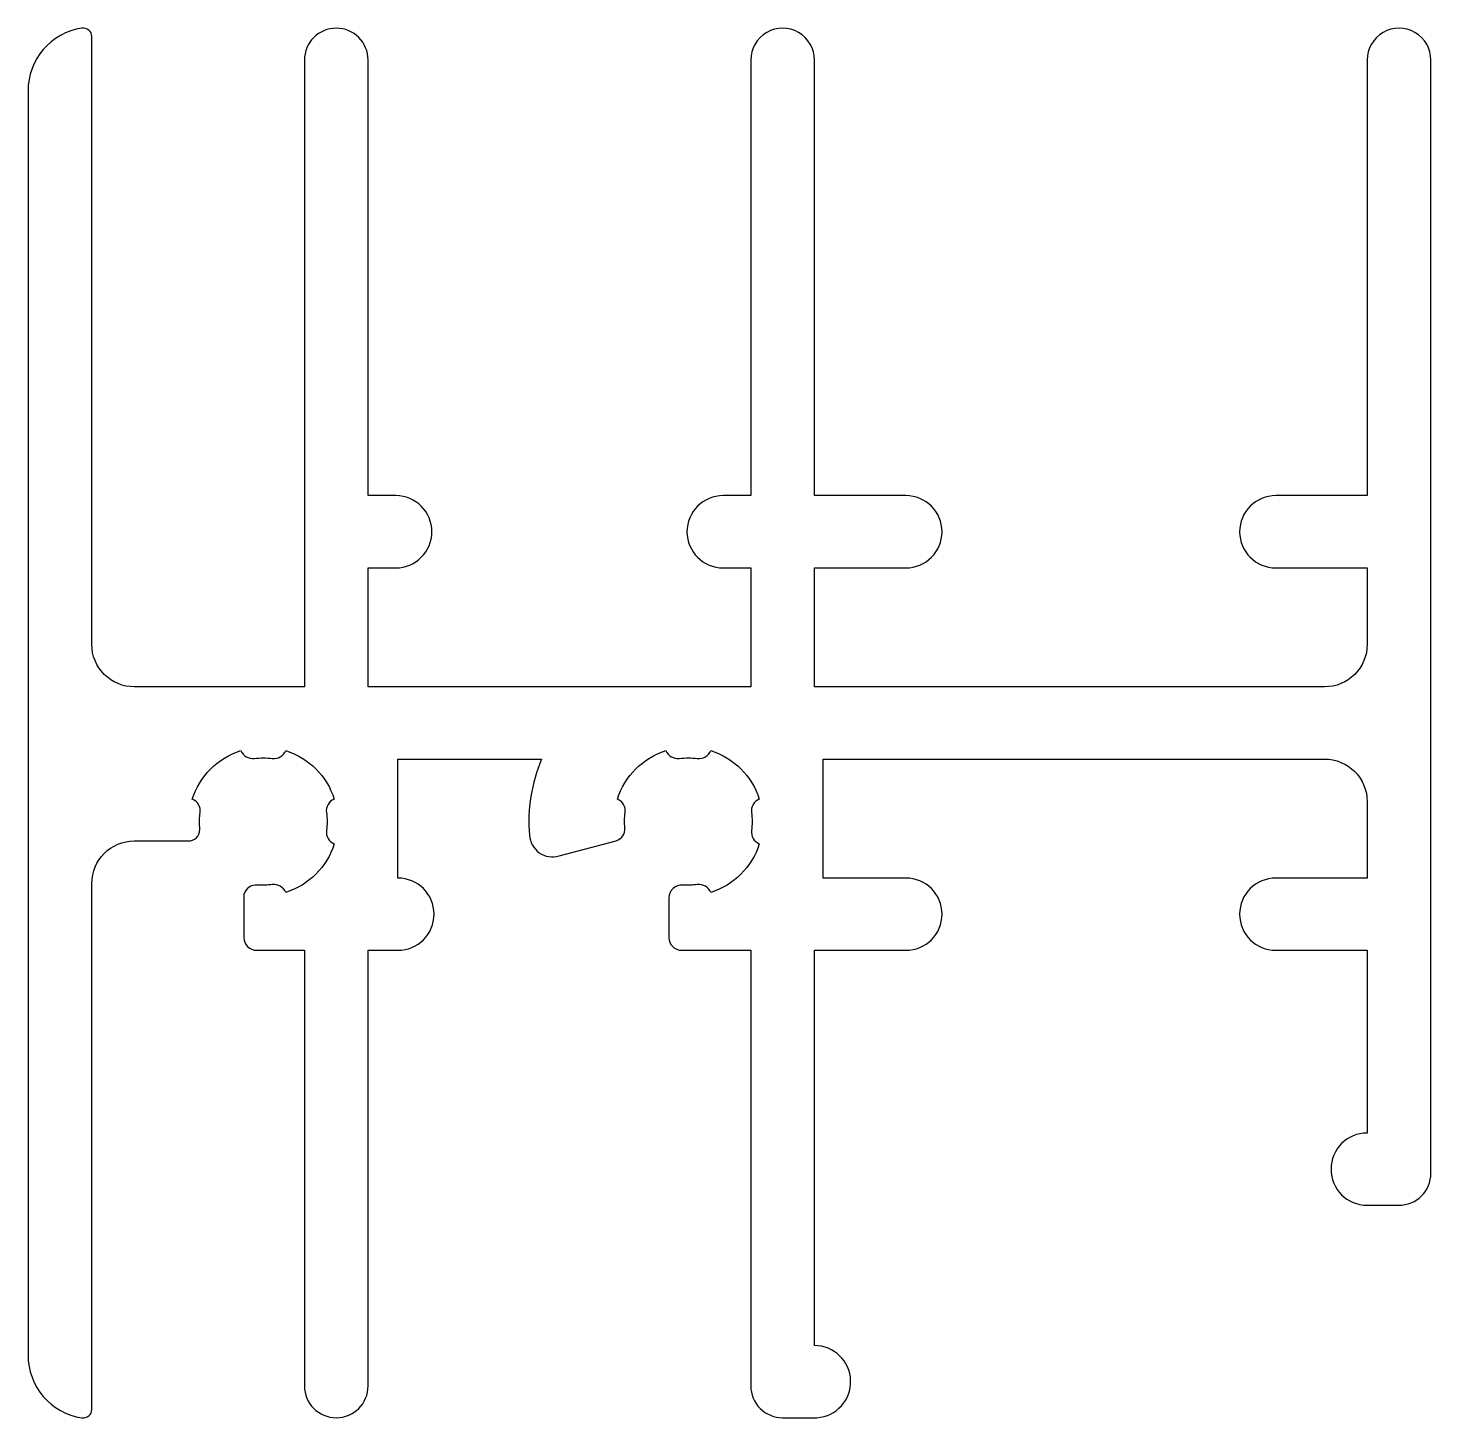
# Model space of a CAD drawing. Extents: x 849.7 to 882.7, y 390.9 to 423.6.
import ezdxf

# ---------------------------------------------------------------- set-up
doc = ezdxf.new("R2010")
doc.units = 0
doc.layers.get('0').update_dxf_attribs({"linetype": 'CONTINUOUS'})

msp = doc.modelspace()

# ---------------------------------------------------------------- linework, layer by layer
at = {"color": 7}
msp.add_lwpolyline([(856.209, 422.844), (856.209, 408.094), (852.209, 408.094, -0.414214), (851.209, 409.094), (851.209, 423.398, 0.460212), (850.978, 423.596, 0.372822), (849.709, 422.114), (849.709, 392.374, 0.372809), (850.978, 390.891, 0.460212), (851.209, 391.089), (851.209, 403.469, -0.414213), (852.209, 404.469), (853.527, 404.469, 0.407234), (853.748, 404.789, -0.063411), (853.757, 405.133, 0.349636), (853.573, 405.453, -0.243285), (854.715, 406.594, 0.334212), (855.031, 406.41, -0.054922), (855.453, 406.41, 0.345337), (855.77, 406.594, -0.244397), (856.911, 405.453, 0.336245), (856.727, 405.136, -0.073198), (856.727, 404.714, 0.330487), (856.911, 404.398, -0.244871), (855.77, 403.256, 0.339947), (855.453, 403.44, -0.047558), (855.106, 403.431, 0.355399), (854.786, 403.21), (854.786, 402.194, 0.414213), (855.086, 401.894), (856.209, 401.894), (856.209, 391.644, 1), (857.709, 391.644), (857.709, 401.894), (858.409, 401.894, 1), (858.409, 403.594), (858.409, 406.394), (861.79, 406.394, 0.122864), (861.504, 404.603, 0.477877), (862.201, 404.114), (863.542, 404.474, 0.371119), (863.748, 404.776, -0.065982), (863.755, 405.133, 0.349636), (863.572, 405.453, -0.243285), (864.713, 406.594, 0.334212), (865.029, 406.41, -0.054922), (865.452, 406.41, 0.345337), (865.768, 406.594, -0.244397), (866.909, 405.453, 0.336245), (866.726, 405.136, -0.073198), (866.726, 404.714, 0.330487), (866.909, 404.398, -0.244871), (865.768, 403.256, 0.339947), (865.452, 403.44, -0.047473), (865.106, 403.431, 0.434679), (864.785, 403.132), (864.785, 402.194, 0.414207), (865.085, 401.894), (866.709, 401.894), (866.709, 391.644, 0.414214), (867.459, 390.894), (868.267, 390.894, 0.966544), (868.209, 392.592), (868.209, 401.894), (870.359, 401.894, 1), (870.359, 403.594), (868.409, 403.594), (868.409, 406.394), (880.209, 406.394, -0.414214), (881.209, 405.394), (881.209, 403.594), (879.059, 403.594, 1), (879.059, 401.894), (881.209, 401.894), (881.209, 397.594, 1), (881.209, 395.894), (881.959, 395.894, 0.414214), (882.709, 396.644), (882.709, 422.844, 1.000003), (881.209, 422.844), (881.209, 412.594), (879.059, 412.594, 1), (879.059, 410.894), (881.209, 410.894), (881.209, 409.094, -0.414214), (880.209, 408.094), (868.209, 408.094), (868.209, 410.894), (870.359, 410.894, 1), (870.359, 412.594), (868.209, 412.594), (868.209, 422.844, 1.000003), (866.709, 422.844), (866.709, 412.594), (866.059, 412.594, 1), (866.059, 410.894), (866.709, 410.894), (866.709, 408.094), (857.709, 408.094), (857.709, 410.894), (858.359, 410.894, 1), (858.359, 412.594), (857.709, 412.594), (857.709, 422.844, 1), (856.209, 422.844)], format="xyb", dxfattribs=at)

doc.saveas('drawing.dxf')
